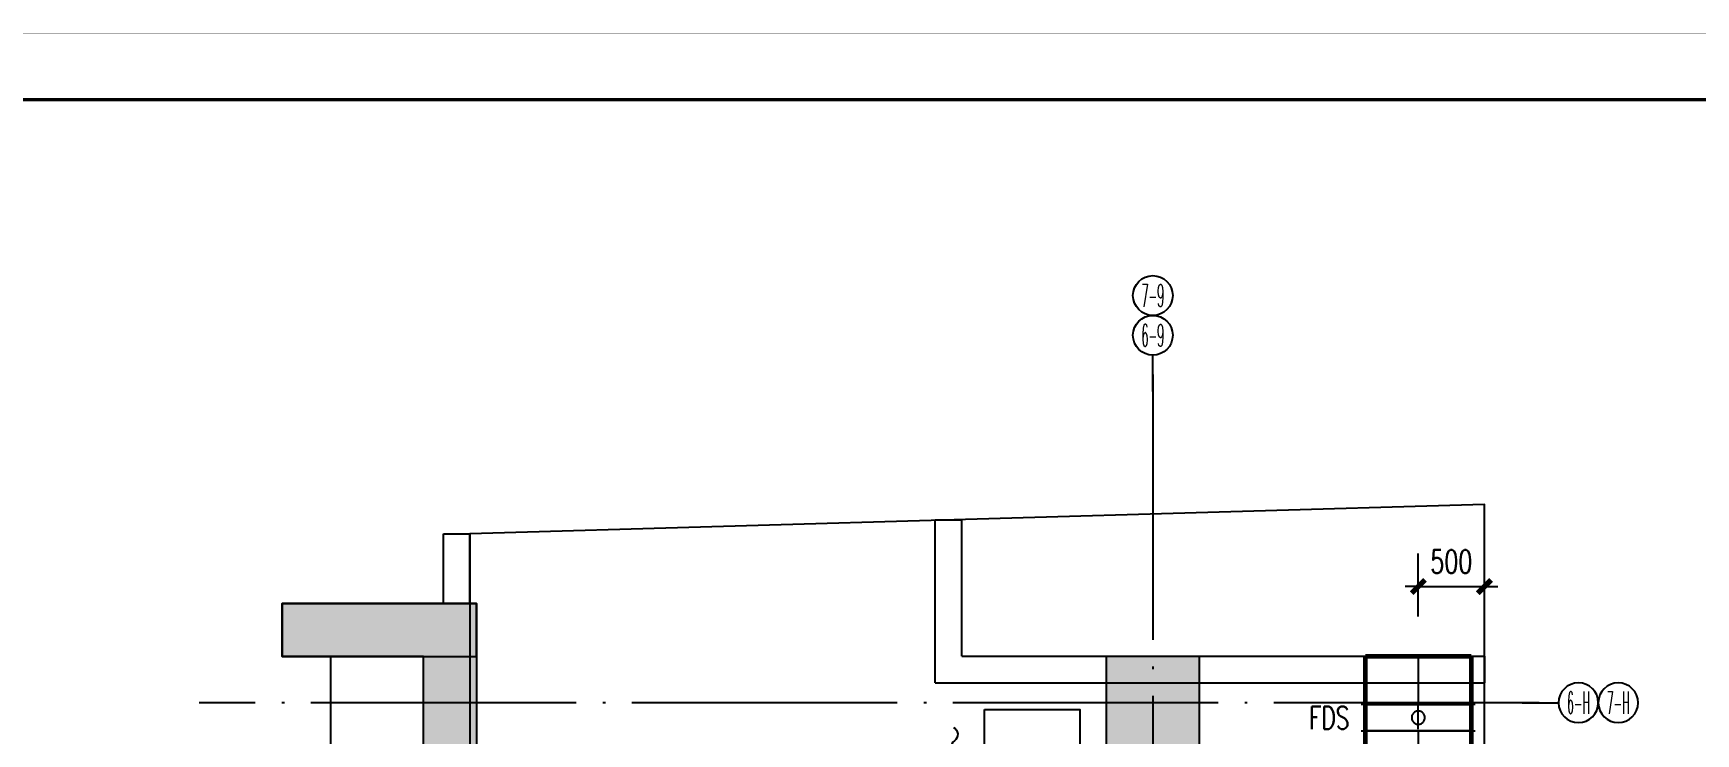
# Model space of a CAD drawing. Extents: x -778003 to -147913, y -2164908 to -814216.
# Drawn here: x -420303 to -407769, y -1278916 to -1273637 of the extents above; entities that cross this region are included whole.
import ezdxf
from ezdxf.enums import TextEntityAlignment as Align

# ---------------------------------------------------------------- set-up
doc = ezdxf.new("R2010")
doc.units = 0
doc.header["$LTSCALE"] = 1000
doc.header["$MEASUREMENT"] = 0
for name, pattern in [('CENTER2', [1.125, 0.75, -0.125, 0.125, -0.125]), ('DASH', [0.35, 0.25, -0.1]), ('结构柱网$0$DOTE', [2.42, 2, -0.2, 0.02, -0.2])]:
    doc.linetypes.add(name, pattern=pattern)
doc.layers.get('0').update_dxf_attribs({"linetype": 'CONTINUOUS'})
for name, color, linetype in [('00-风量计算', 6, 'CONTINUOUS'), ('02-TEXT_房间', 7, 'CONTINUOUS'), ('A-TECH_结构', 21, 'CONTINUOUS'), ('A_STR-砌块墙', 121, 'CONTINUOUS'), ('DOOR_FIRE', 220, 'CONTINUOUS'), ('DUCT-新风中心线', 5, 'CENTER2'), ('DUCT-新风标注', 3, 'CONTINUOUS'), ('DUCT-新风法兰', 2, 'CONTINUOUS'), ('DUCT-新风管', 3, 'CONTINUOUS'), ('DUCT-新风管端线', 2, 'CONTINUOUS'), ('DUCT-新风阀门', 7, 'CONTINUOUS'), ('EQ-TH', 7, 'CONTINUOUS'), ('EQ-空气机组', 7, 'CONTINUOUS'), ('TH_DIM', 3, 'CONTINUOUS'), ('结构柱网$0$S-ANNO-DOTE', 230, '结构柱网$0$DOTE'), ('结构柱网$0$建-轴网-尺寸', 86, 'CONTINUOUS')]:
    doc.layers.add(name, color=color, linetype=linetype)
doc.styles.add('_TCH_DIM', font='SIMPLEX', dxfattribs={"bigfont": 'GBCBIG'})
doc.styles.add('_TCH_DIM_T3', font='SIMPLEX', dxfattribs={"width": 0.705882, "bigfont": 'GBCBIG'})
doc.styles.add('_TCH_SPACE', font='SIMPLEX', dxfattribs={"bigfont": 'GBCBIG'})
doc.styles.add('结构柱网$0$_TCH_AXIS', font='COMPLEX', dxfattribs={"bigfont": 'GBCBIG'})
doc.dimstyles.new('_TCH_ARCH&&100', dxfattribs={"dimtxt": 297.5, "dimasz": 100, "dimexe": 250, "dimexo": 300, "dimgap": 126.25, "dimtad": 1, "dimdec": 0, "dimzin": 0, "dimdsep": 46, "dimtxsty": '_TCH_DIM_T3', "dimblk": 'ARCHTICK', "dimcen": 0.09, "dimclrt": 7, "dimazin": 2, "dimtfac": 1, "dimtdec": 0, "dimtix": 1, "dimtmove": 2, "dimatfit": 3, "dimfxl": 0, "dimtolj": 1, "dimtzin": 0, "dimarcsym": 0})

# ---------------------------------------------------------------- blocks, each defined once
blk = doc.blocks.new('$DorLib2D$00000002')
for p, q in [((-0.5, 0), (-0.5, 0.4875)), ((-0.475, 0.4875), (-0.5, 0.4875)), ((-0.475, 0), (-0.475, 0.4875)), ((0.475, 0), (0.475, 0.4875)), ((0.475, 0.4875), (0.5, 0.4875)), ((0.5, 0), (0.5, 0.4875)), ((-0.5, 0), (-0.475, 0)), ((0.5, 0), (0.475, 0))]:
    blk.add_line(p, q)
at = {"lineweight": 13}
for centre, start, end in [((-0.4875, 0), 0, 88.53072), ((0.4875, 0), 91.46928, 180)]:
    blk.add_arc(centre, 0.4875, start, end, dxfattribs=at)
blk = doc.blocks.new('A$C3E7E231D')
h = blk.add_hatch(color=16)
h.dxf.hatch_style = 1
h.paths.add_polyline_path([(-8000, -8545), (-7600, -8545), (-7600, -5645), (-8000, -5645)])
edge = h.paths.add_edge_path()
edge.add_line((-9066, -745), (-7600, -745))
edge.add_line((-7600, -745), (-7600, -2445))
edge.add_line((-7600, -2445), (-8000, -2445))
edge.add_line((-8000, -2445), (-8000, -1145))
edge.add_line((-8000, -1145), (-9066, -1145))
edge.add_line((-9066, -1145), (-9066, -745))
h = blk.add_hatch(color=16)
h.dxf.hatch_style = 1
h.paths.add_polyline_path([(-8000, -1145), (-7600, -1145), (-7600, -2445), (-8000, -2445)])
h.paths.add_polyline_path([(-7600, -745), (-9066, -745), (-9066, -1145), (-7600, -1145)])
h = blk.add_hatch(color=16)
h.dxf.hatch_style = 1
h.paths.add_polyline_path([(-2851, -1143), (-2151, -1143), (-2151, -1843), (-2851, -1843)])
at = {"color": 141}
for points in [[(-6050, -6545), (0, -6545), (0, 0), (-7650, -220), (-7650, -2445)], [(-9066, -745), (-7600, -745), (-7600, -2445), (-8000, -2445), (-8000, -1145), (-9066, -1145), (-9066, -745)], [(-7650, -5645), (-7650, -6545), (-7550, -6545)]]:
    blk.add_lwpolyline(points, dxfattribs=at)
for points in [[(-7600, -745), (-9066, -745), (-9066, -1145), (-7600, -1145)], [(-8000, -1145), (-7600, -1145), (-7600, -2445), (-8000, -2445)], [(-2851, -1143), (-2151, -1143), (-2151, -1843), (-2851, -1843)], [(-8000, -8545), (-7600, -8545), (-7600, -5645), (-8000, -5645)]]:
    blk.add_lwpolyline(points, close=True, dxfattribs=at)
at = {"layer": 'A-TECH_结构'}
for points in [[(-8700, -3695), (-8000, -3695), (-8000, -1145), (-8700, -1145)], [(-8700, -5795), (-8000, -5795), (-8000, -3795), (-8700, -3795)]]:
    blk.add_lwpolyline(points, close=True, dxfattribs=at)
at = {"layer": 'A-TECH_结构', "linetype": 'DASH'}
blk.add_lwpolyline([(-2250, -6045), (-2250, -4645), (-1550, -4645), (-1550, -6045)], close=True, dxfattribs=at)
at = {"layer": 'A_STR-砌块墙'}
for p, q in [((-4142, -1343), (-4142, -114)), ((-4142, -114), (-3942, -114)), ((-3942, -1143), (-3942, -114)), ((-7850, -745), (-7850, -221)), ((-7850, -221), (-7650, -221)), ((-7650, -745), (-7650, -221)), ((-7850, -745), (-7650, -745)), ((-3942, -1143), (-1, -1143)), ((-1, -1143), (-1, -1343)), ((-4142, -1343), (-1, -1343)), ((-8000, -5645), (-8000, -2445)), ((-7700, -2445), (-7900, -2445)), ((-7600, -5645), (-7600, -2445)), ((0, -6545), (-6050, -6545)), ((-6050, -6745), (-6050, -6545)), ((0, -6745), (0, -6545)), ((0, -6745), (-6050, -6745))]:
    blk.add_line(p, q, dxfattribs=at)
at = {"layer": 'A_STR-砌块墙', "color": 46}
blk.add_line((-7800, -5645), (-7800, -2445), dxfattribs=at)
at = {"layer": 'DOOR_FIRE', "xscale": -1500, "yscale": 1500, "zscale": -1500, "rotation": 180.0000000431111}
blk.add_blockref('$DorLib2D$00000002', (-6800, -6645), dxfattribs=at)
at = {"layer": '02-TEXT_房间', "style": '_TCH_SPACE', "width": 0.705882}
for s, p in [('XF', (-8156, -2223)), ('HF', (-8156, -4393))]:
    blk.add_text(s, height=297.5, rotation=90, dxfattribs=at).set_placement(p)
at = {"layer": '02-TEXT_房间', "style": '_TCH_SPACE'}
blk.add_text('新风机房', height=337.6, dxfattribs=at).set_placement((-5902, -4903))
blk = doc.blocks.new('_ArchTick')
at = {"color": 0, "linetype": 'ByBlock', "const_width": 0.4}
blk.add_lwpolyline([(-0.5, -0.5), (0.5, 0.5)], dxfattribs=at)
blk = doc.blocks.new('*D112')
at = {"layer": 'TH_DIM', "color": 0, "lineweight": -2}
for p, q in [((-409861, -1278033), (-409861, -1277557)), ((-409362, -1278033), (-409362, -1277557)), ((-409861, -1277807), (-409961, -1277807)), ((-409861, -1277807), (-409362, -1277807)), ((-409362, -1277807), (-409262, -1277807))]:
    blk.add_line(p, q, dxfattribs=at)
at = {"layer": 'TH_DIM', "color": 0, "lineweight": -2, "xscale": 100, "yscale": 100, "zscale": 100}
blk.add_blockref('_ArchTick', (-409861, -1277807), dxfattribs=at)
at = {"layer": 'TH_DIM', "color": 0, "lineweight": -2, "xscale": 100, "yscale": 100, "zscale": 100, "rotation": 180}
blk.add_blockref('_ArchTick', (-409362, -1277807), dxfattribs=at)
at = {"layer": 'TH_DIM', "color": 7, "insert": (-409612, -1277619), "char_height": 175, "attachment_point": 5, "style": '_TCH_DIM_T3'}
blk.add_mtext('\\A1;500', dxfattribs=at)
blk = doc.blocks.new('结构柱网$0$_AXISO')
blk.add_circle((0, 0), 0.5)
blk = doc.blocks.new('A1')
for points, const_width in [([(-584266, -1025182), (-500166, -1025182), (-500166, -965782), (-584266, -965782)], 5), ([(-507666, -966782), (-581766, -966782), (-581766, -1024182), (-507666, -1024182)], 50)]:
    blk.add_lwpolyline(points, close=True, dxfattribs=dict(const_width=const_width))
blk = doc.blocks.new('$ThvacSys$00000040')
at = {"elevation": 0}
blk.add_lwpolyline([(7, -101, -0.575183), (0, 0, 0.604745), (-11, 101, 16.924828)], format="xyb", dxfattribs=at)

msp = doc.modelspace()

# ---------------------------------------------------------------- linework, layer by layer
msp.add_lwpolyline([(-440371, -1274138.1), (-400071, -1274138.1), (-400071, -1302838.1), (-440371, -1302838.1)], close=True)
at = {"layer": 'DUCT-新风中心线'}
for p, q in [((-409861, -1278332.4), (-409861, -1278694.6)), ((-409861, -1278895), (-409861, -1279184.4))]:
    msp.add_line(p, q, dxfattribs=at)
at = {"layer": 'DUCT-新风法兰'}
for p, q in [((-410291, -1278694.7), (-409431, -1278694.7)), ((-410291, -1278894.9), (-409431, -1278894.9))]:
    msp.add_line(p, q, dxfattribs=at)
at = {"layer": 'DUCT-新风管', "const_width": 35}
for points in [[(-410261, -1278332.4), (-410261, -1278694.6)], [(-409461, -1278332.4), (-410261, -1278332.4)], [(-409461, -1278694.6), (-409461, -1278332.4)], [(-410261, -1278894.8), (-410261, -1278694.8)], [(-409461, -1278694.8), (-409461, -1278894.8)], [(-410261, -1278895), (-410261, -1279184.4)], [(-409461, -1279184.4), (-409461, -1278895)]]:
    msp.add_lwpolyline(points, dxfattribs=at)
at = {"layer": 'DUCT-新风管端线'}
for p, q in [((-410261, -1278694.6), (-409461, -1278694.6)), ((-410261, -1278694.8), (-409461, -1278694.8)), ((-410261, -1278894.8), (-409461, -1278894.8)), ((-409461, -1278895), (-410261, -1278895))]:
    msp.add_line(p, q, dxfattribs=at)
at = {"layer": 'DUCT-新风阀门'}
for p, q in [((-409861, -1278882.3), (-409861, -1278707.3)), ((-409910.1, -1278785.5), (-409910.9, -1278791.7)), ((-409910.9, -1278791.7), (-409910.9, -1278798)), ((-409910.9, -1278798), (-409910.1, -1278804.2)), ((-409908.5, -1278779.4), (-409910.1, -1278785.5)), ((-409910.1, -1278804.2), (-409908.5, -1278810.3)), ((-409906.2, -1278773.6), (-409908.5, -1278779.4)), ((-409908.5, -1278810.3), (-409906.2, -1278816.1)), ((-409903.2, -1278768.1), (-409906.2, -1278773.6)), ((-409906.2, -1278816.1), (-409903.2, -1278821.6)), ((-409899.5, -1278763), (-409903.2, -1278768.1)), ((-409903.2, -1278821.6), (-409899.5, -1278826.7)), ((-409895.2, -1278758.4), (-409899.5, -1278763)), ((-409899.5, -1278826.7), (-409895.2, -1278831.3)), ((-409890.3, -1278754.4), (-409895.2, -1278758.4)), ((-409895.2, -1278831.3), (-409890.3, -1278835.3)), ((-409885, -1278751), (-409890.3, -1278754.4)), ((-409890.3, -1278835.3), (-409885, -1278838.7)), ((-409879.4, -1278748.4), (-409885, -1278751)), ((-409885, -1278838.7), (-409879.4, -1278841.3)), ((-409873.4, -1278746.4), (-409879.4, -1278748.4)), ((-409879.4, -1278841.3), (-409873.4, -1278843.3)), ((-409867.2, -1278745.2), (-409873.4, -1278746.4)), ((-409873.4, -1278843.3), (-409867.2, -1278844.5)), ((-409861, -1278744.8), (-409867.2, -1278745.2)), ((-409867.2, -1278844.5), (-409861, -1278844.8)), ((-409854.7, -1278745.2), (-409861, -1278744.8)), ((-409861, -1278844.8), (-409854.7, -1278844.5)), ((-409848.5, -1278746.4), (-409854.7, -1278745.2)), ((-409854.7, -1278844.5), (-409848.5, -1278843.3)), ((-409842.5, -1278748.4), (-409848.5, -1278746.4)), ((-409848.5, -1278843.3), (-409842.5, -1278841.3)), ((-409836.9, -1278751), (-409842.5, -1278748.4)), ((-409842.5, -1278841.3), (-409836.9, -1278838.7)), ((-409831.6, -1278754.4), (-409836.9, -1278751)), ((-409836.9, -1278838.7), (-409831.6, -1278835.3)), ((-409826.7, -1278758.4), (-409831.6, -1278754.4)), ((-409831.6, -1278835.3), (-409826.7, -1278831.3)), ((-409822.4, -1278763), (-409826.7, -1278758.4)), ((-409826.7, -1278831.3), (-409822.4, -1278826.7)), ((-409818.7, -1278768.1), (-409822.4, -1278763)), ((-409822.4, -1278826.7), (-409818.7, -1278821.6)), ((-409815.7, -1278773.6), (-409818.7, -1278768.1)), ((-409818.7, -1278821.6), (-409815.7, -1278816.1)), ((-409813.4, -1278779.4), (-409815.7, -1278773.6)), ((-409815.7, -1278816.1), (-409813.4, -1278810.3)), ((-409811.8, -1278785.5), (-409813.4, -1278779.4)), ((-409813.4, -1278810.3), (-409811.8, -1278804.2)), ((-409811.1, -1278791.7), (-409811.8, -1278785.5)), ((-409811.8, -1278804.2), (-409811.1, -1278798)), ((-409811.1, -1278798), (-409811.1, -1278791.7))]:
    msp.add_line(p, q, dxfattribs=at)
at = {"layer": 'EQ-空气机组'}
msp.add_lwpolyline([(-413132.3, -1278732.8), (-412412.3, -1278732.8), (-412412.3, -1279207.8), (-413132.3, -1279207.8)], close=True, dxfattribs=at)
at = {"layer": '结构柱网$0$S-ANNO-DOTE'}
for p, q in [((-411862.3, -1276209.6), (-411862.3, -1285298.2)), ((-408949.9, -1278682.8), (-419053.1, -1278682.8))]:
    msp.add_line(p, q, dxfattribs=at)
at = {"layer": '结构柱网$0$建-轴网-尺寸'}
for p, q in [((-411862.3, -1276337.2), (-411862.3, -1276063.4)), ((-409077.5, -1278682.8), (-408803.7, -1278682.8))]:
    msp.add_line(p, q, dxfattribs=at)

# ---------------------------------------------------------------- block references
at = {"xscale": 0.5, "yscale": 0.5, "zscale": 0.5}
msp.add_blockref('A1', (-149487.9, -790747.2), dxfattribs=at)
at = {"layer": '00-风量计算'}
msp.add_blockref('A$C3E7E231D', (-409361, -1277189.7), dxfattribs=at)
at = {"layer": 'EQ-TH', "rotation": 180.0000033736822}
msp.add_blockref('$ThvacSys$00000040', (-413358.8, -1278970), dxfattribs=at)
at = {"layer": '结构柱网$0$建-轴网-尺寸'}
ref = msp.add_blockref('结构柱网$0$_AXISO', (-411862.3, -1275613.4), dxfattribs=dict(at, xscale=300, yscale=300, zscale=300))
ref.add_attrib('A', '7-9', dxfattribs={"height": 169.71, "style": '结构柱网$0$_TCH_AXIS', "width": 0.35}).set_placement((-411947.1, -1275698.2), (-411777.4, -1275698.2), align=Align.FIT)
ref = msp.add_blockref('结构柱网$0$_AXISO', (-411862.3, -1275913.4), dxfattribs=dict(at, xscale=300, yscale=300, zscale=300))
ref.add_attrib('A', '6-9', dxfattribs={"height": 169.71, "style": '结构柱网$0$_TCH_AXIS', "width": 0.35}).set_placement((-411947.1, -1275998.2), (-411777.4, -1275998.2), align=Align.FIT)
ref = msp.add_blockref('结构柱网$0$_AXISO', (-408653.7, -1278682.8), dxfattribs=dict(at, xscale=-300, yscale=300, zscale=300))
ref.add_attrib('A', '6-H', dxfattribs={"height": 169.71, "style": '结构柱网$0$_TCH_AXIS', "width": 0.318182}).set_placement((-408738.5, -1278767.6), (-408568.8, -1278767.6), align=Align.FIT)
ref = msp.add_blockref('结构柱网$0$_AXISO', (-408353.7, -1278682.8), dxfattribs=dict(at, xscale=-300, yscale=300, zscale=300))
ref.add_attrib('A', '7-H', dxfattribs={"height": 169.71, "style": '结构柱网$0$_TCH_AXIS', "width": 0.318182}).set_placement((-408438.5, -1278767.6), (-408268.8, -1278767.6), align=Align.FIT)

# ---------------------------------------------------------------- texts
at = {"layer": 'DUCT-新风标注', "style": '_TCH_DIM', "width": 0.705882}
msp.add_text('FDS', height=170, dxfattribs=at).set_placement((-410683.9, -1278881.2))

# ---------------------------------------------------------------- dimensions: what is measured, and where the dimension line sits
at = {"layer": 'TH_DIM'}
dim = msp.add_aligned_dim(p1=(-409861, -1278332.8), p2=(-409362.3, -1278332.8), distance=526, text='500', dimstyle='_TCH_ARCH&&100', override={"dimtxt": 175, "dimgap": 100}, dxfattribs=at)
dim.commit()
dim.dimension.update_dxf_attribs({"geometry": '*D112', "text_midpoint": (-409611.6, -1277619.3)})

doc.saveas('drawing.dxf')
